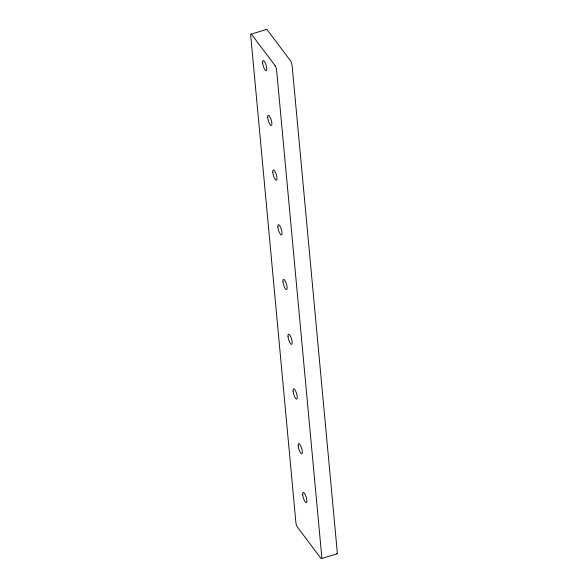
<?xml version="1.0" encoding="UTF-8"?>
<svg xmlns="http://www.w3.org/2000/svg" width="588" height="588" viewBox="0 0 588 588"><rect width="100%" height="100%" fill="white"/><g stroke="black" fill="none" stroke-linecap="round" stroke-linejoin="round"><path stroke-width="0.88" d="M251.149 34.111L266.643 29.4M321.357 558.6L336.851 553.889M266.261 29.775A3.366 0.919 73.1 0 1 267.253 29.892L290.546 60.865A3.366 0.919 73.1 0 1 292.096 65.327L337.277 552.375A3.366 0.919 73.1 0 1 336.564 553.742M275.059 65.584L251.767 34.611A3.366 0.919 73.1 0 0 250.723 35.625L295.904 522.673A3.366 0.919 73.1 0 0 297.454 527.135L320.747 558.108A3.366 0.919 73.1 0 0 321.783 557.093L276.603 70.038A3.366 0.919 73.1 0 0 275.059 65.584M293.103 391.233A5.388 1.477 73.1 0 0 296.558 399.149A5.388 1.477 73.1 0 0 295.86 391.571A5.388 1.477 73.1 0 0 293.103 391.233M277.874 227.056A5.388 1.477 73.1 0 0 281.329 234.98A5.388 1.477 73.1 0 0 280.623 227.394A5.388 1.477 73.1 0 0 277.874 227.056M267.716 117.607A5.388 1.477 73.1 0 0 271.178 125.531A5.388 1.477 73.1 0 0 270.473 117.945A5.388 1.477 73.1 0 0 267.716 117.607M288.024 336.505A5.388 1.477 73.1 0 0 291.486 344.428A5.388 1.477 73.1 0 0 290.781 336.843A5.388 1.477 73.1 0 0 288.024 336.505M298.182 445.954A5.388 1.477 73.1 0 0 301.637 453.877A5.388 1.477 73.1 0 0 300.931 446.292A5.388 1.477 73.1 0 0 298.182 445.954M282.946 281.784A5.388 1.477 73.1 0 0 286.407 289.7A5.388 1.477 73.1 0 0 285.702 282.122A5.388 1.477 73.1 0 0 282.946 281.784M262.645 62.879A5.388 1.477 73.1 0 0 266.099 70.803A5.388 1.477 73.1 0 0 265.394 63.217A5.388 1.477 73.1 0 0 262.645 62.879M272.795 172.335A5.388 1.477 73.1 0 0 276.25 180.251A5.388 1.477 73.1 0 0 275.551 172.674A5.388 1.477 73.1 0 0 272.795 172.335M302.71 494.773A5.388 1.477 73.1 0 0 306.164 502.696A5.388 1.477 73.1 0 0 305.459 495.111A5.388 1.477 73.1 0 0 302.71 494.773"/></g></svg>
